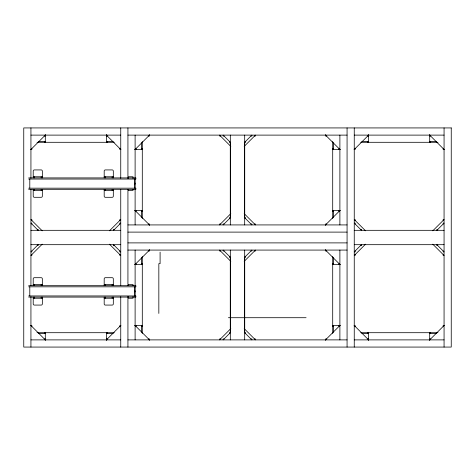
<?xml version="1.0" encoding="UTF-8"?>
<svg xmlns="http://www.w3.org/2000/svg" width="475" height="475" viewBox="0 0 475 475"><rect width="100%" height="100%" fill="white"/><g stroke="black" fill="none" stroke-linecap="round" stroke-linejoin="round"><path stroke-width="0.71" d="M38.119 230.256L30.934 223.131L31.831 223.131L31.831 224.028M113.561 244.744L120.745 251.869L119.848 251.869L119.848 250.972M230.316 332.524L230.316 257.432M230.316 217.568L230.316 142.476M244.684 332.524L244.684 257.432M244.684 217.568L244.684 142.476M361.439 230.256L354.255 223.131L355.152 223.131L355.152 224.028M436.881 244.744L444.066 251.869L443.169 251.869L443.169 250.972M30.934 149.482L45.303 135.114M45.303 141.402L44.407 142.298L44.407 141.402L38.487 141.402M38.119 244.684L30.934 251.869L31.831 251.869L31.831 250.972M135.114 149.482L149.482 135.114M42.228 244.174L30.934 255.461L31.831 255.461L31.831 254.564M141.402 149.482L142.298 148.586L141.402 148.586L141.402 142.672M109.458 230.826L120.745 219.539L119.848 219.539L119.848 220.436M113.561 230.316L120.745 223.131L119.848 223.131L119.848 224.028M244.684 142.298L251.869 135.114L251.869 136.016L250.972 136.016M244.174 146.407L255.461 135.114L255.461 136.016L254.564 136.016M135.114 264.444L149.482 250.076M141.402 264.444L142.298 263.548L141.402 263.548L141.402 257.628M106.376 333.598L107.273 332.702L107.273 333.598L113.192 333.598M230.826 213.637L219.539 224.924L219.539 224.028L220.436 224.028M106.376 339.886L120.745 325.517M230.316 217.74L223.131 224.924L223.131 224.028L224.028 224.028M244.684 257.26L251.869 250.076L251.869 250.972L250.972 250.972M354.255 149.482L368.624 135.114M244.174 261.363L255.461 250.076L255.461 250.972L254.564 250.972M368.624 141.402L367.727 142.298L367.727 141.402L361.808 141.402M333.598 210.556L332.702 211.452L333.598 211.452L333.598 217.372M325.517 224.924L339.886 210.556M230.826 328.593L219.539 339.886L219.539 338.984L220.436 338.984M230.316 332.702L223.131 339.886L223.131 338.984L224.028 338.984M361.439 244.684L354.255 251.869L355.152 251.869L355.152 250.972M365.542 244.174L354.255 255.461L355.152 255.461L355.152 254.564M333.598 325.517L332.702 326.414L333.598 326.414L333.598 332.328M432.772 230.826L444.066 219.539L443.169 219.539L443.169 220.436M325.517 339.886L339.886 325.517M436.881 230.316L444.066 223.131L443.169 223.131L443.169 224.028M429.697 333.598L430.593 332.702L430.593 333.598L436.513 333.598M429.697 339.886L444.066 325.517M30.934 135.114L120.745 135.114M127.929 135.114L347.071 135.114M354.255 135.114L444.066 135.114M44.407 136.016L45.303 136.016M106.376 136.016L107.273 136.016M148.586 136.016L149.482 136.016L149.482 134.668M220.436 136.016L219.539 136.016L219.539 135.114L230.826 146.407M224.028 136.016L223.131 136.016L223.131 135.114L230.316 142.298M326.414 136.016L325.517 136.016L325.517 134.668M367.727 136.016L368.624 136.016M429.697 136.016L430.593 136.016M113.192 141.402L107.273 141.402L107.273 142.298L106.376 141.402M436.513 141.402L430.593 141.402L430.593 142.298L429.697 141.402M37.008 142.298L114.279 142.298M230.595 142.298L229.419 142.298L229.419 141.402M244.405 142.298L245.581 142.298L245.581 141.402M360.721 142.298L437.992 142.298M30.655 149.482L31.831 149.482L31.831 148.586M120.911 149.482L119.848 149.482L119.848 148.586M134.502 149.482L142.298 149.482M332.702 149.482L340.498 149.482M354.089 149.482L355.152 149.482L355.152 148.586M444.345 149.482L443.169 149.482L443.169 148.586M33.214 176.771L42.34 176.771M104.191 176.771L113.317 176.771M28.654 177.911L135.868 177.911L135.868 179.051L28.654 179.051M28.654 188.177L135.868 188.177L135.868 189.317L28.654 189.317M33.214 190.457L42.34 190.457M104.191 190.457L113.317 190.457M134.502 210.556L142.298 210.556M332.702 210.556L340.498 210.556M230.595 217.74L229.419 217.74L229.419 218.643M244.405 217.74L245.581 217.74L245.581 218.643M148.586 224.028L149.482 224.028L149.482 225.376M250.972 224.028L251.869 224.028L251.869 224.924L244.684 217.74M254.564 224.028L255.461 224.028L255.461 224.924L244.174 213.637M326.414 224.028L325.517 224.028L325.517 225.376M127.929 224.924L347.071 224.924M37.222 229.419L38.119 229.419L38.119 230.595M114.457 229.419L113.561 229.419L113.561 230.595M360.543 229.419L361.439 229.419L361.439 230.595M437.778 229.419L436.881 229.419L436.881 230.595M30.934 230.316L120.745 230.316M354.255 230.316L444.066 230.316M127.929 232.109L347.071 232.109M127.929 242.891L347.071 242.891M30.934 244.684L120.745 244.684M354.255 244.684L444.066 244.684M37.222 245.581L38.119 245.581L38.119 244.405M114.457 245.581L113.561 245.581L113.561 244.405M360.543 245.581L361.439 245.581L361.439 244.405M437.778 245.581L436.881 245.581L436.881 244.405M127.929 250.076L347.071 250.076M148.586 250.972L149.482 250.972L149.482 249.624M220.436 250.972L219.539 250.972L219.539 250.076L230.826 261.363M224.028 250.972L223.131 250.972L223.131 250.076L230.316 257.26M326.414 250.972L325.517 250.972L325.517 249.624M230.595 257.26L229.419 257.26L229.419 256.358M244.405 257.26L245.581 257.26L245.581 256.358M134.502 264.444L142.298 264.444M332.702 264.444L340.498 264.444M33.214 284.543L42.34 284.543M104.191 284.543L113.317 284.543M28.654 285.683L135.868 285.683L135.868 286.823L28.654 286.823M28.654 295.949L135.868 295.949L135.868 297.089L28.654 297.089M33.214 298.229L42.34 298.229M104.191 298.229L113.317 298.229M228.386 317.71L306.096 317.71M30.655 325.517L31.831 325.517L31.831 326.414M120.911 325.517L119.848 325.517L119.848 326.414M134.502 325.517L142.298 325.517M332.702 325.517L340.498 325.517M354.089 325.517L355.152 325.517L355.152 326.414M444.345 325.517L443.169 325.517L443.169 326.414M37.008 332.702L114.279 332.702M230.595 332.702L229.419 332.702L229.419 333.598M244.405 332.702L245.581 332.702L245.581 333.598M360.721 332.702L437.992 332.702M38.487 333.598L44.407 333.598L44.407 332.702L45.303 333.598M361.808 333.598L367.727 333.598L367.727 332.702L368.624 333.598M44.407 338.984L45.303 338.984M106.376 338.984L107.273 338.984M148.586 338.984L149.482 338.984L149.482 340.332M250.972 338.984L251.869 338.984L251.869 339.886L244.684 332.702M254.564 338.984L255.461 338.984L255.461 339.886L244.174 328.593M326.414 338.984L325.517 338.984L325.517 340.332M367.727 338.984L368.624 338.984M429.697 338.984L430.593 338.984M30.934 339.886L120.745 339.886M127.929 339.886L347.071 339.886M354.255 339.886L444.066 339.886M429.697 135.114L444.066 149.482M325.517 135.114L339.886 149.482M432.772 244.174L444.066 255.461L443.169 255.461L443.169 254.564M333.598 149.482L332.702 148.586L333.598 148.586L333.598 142.672M365.542 230.826L354.255 219.539L355.152 219.539L355.152 220.436M325.517 250.076L339.886 264.444M333.598 264.444L332.702 263.548L333.598 263.548L333.598 257.628M354.255 325.517L368.624 339.886M106.376 135.114L120.745 149.482M141.402 210.556L142.298 211.452L141.402 211.452L141.402 217.372M135.114 210.556L149.482 224.924M109.458 244.174L120.745 255.461L119.848 255.461L119.848 254.564M141.402 325.517L142.298 326.414L141.402 326.414L141.402 332.328M42.228 230.826L30.934 219.539L31.831 219.539L31.831 220.436M135.114 325.517L149.482 339.886M30.934 325.517L45.303 339.886M444.066 127.929L444.066 347.071M429.697 134.502L429.697 142.298M429.697 332.702L429.697 340.498M368.624 134.502L368.624 142.298M368.624 332.702L368.624 340.498M354.255 127.929L354.255 347.071M347.071 127.929L347.071 347.071M339.886 135.114L339.886 224.924M339.886 250.076L339.886 339.886M338.984 148.586L338.984 149.482M338.984 210.556L338.984 211.452M338.984 263.548L338.984 264.444M338.984 325.517L338.984 326.414M332.702 141.58L332.702 218.458M332.702 256.542L332.702 333.42M244.684 135.114L244.684 224.924M244.684 250.076L244.684 339.886M230.316 135.114L230.316 224.924M230.316 250.076L230.316 339.886M160.093 252.13L160.093 263.661L158.834 263.661L158.834 313.435M142.298 141.58L142.298 218.458M142.298 256.542L142.298 333.42M136.016 148.586L136.016 149.482M136.016 210.556L136.016 211.452M136.016 263.548L136.016 264.444M136.016 325.517L136.016 326.414M135.114 135.114L135.114 188.118M135.114 189.59L135.114 224.924M135.114 250.076L135.114 285.41M135.114 286.882L135.114 339.886M135.031 183.053L135.031 184.175M135.031 290.825L135.031 291.947M134.728 179.051L134.728 188.177M134.728 286.823L134.728 295.949M133.018 178.44L133.018 176.771L128.458 176.771L128.458 178.44M133.018 189.371L133.018 190.457L128.458 190.457L128.458 189.371M133.018 285.629L133.018 284.543L128.458 284.543L128.458 285.629M133.018 296.56L133.018 298.229L128.458 298.229L128.458 296.56M127.929 127.929L127.929 178.547M127.929 189.377L127.929 285.623M127.929 296.453L127.929 347.071M120.745 127.929L120.745 178.273M120.745 189.377L120.745 285.623M120.745 296.727L120.745 347.071M113.317 177.911L113.317 171.065A1.14 1.14 0 0 0 112.177 169.925L105.337 169.925A1.14 1.14 0 0 0 104.191 171.065L104.191 177.911M113.317 189.317L113.317 196.157A1.14 1.14 0 0 1 112.177 197.303L105.337 197.303A1.14 1.14 0 0 1 104.191 196.157L104.191 189.317M113.317 285.683L113.317 278.843A1.14 1.14 0 0 0 112.177 277.697L105.337 277.697A1.14 1.14 0 0 0 104.191 278.843L104.191 285.683M113.317 297.089L113.317 303.935A1.14 1.14 0 0 1 112.177 305.075L105.337 305.075A1.14 1.14 0 0 1 104.191 303.935L104.191 297.089M112.177 176.771L112.177 177.911M112.177 189.317L112.177 190.457M112.177 284.543L112.177 285.683M112.177 297.089L112.177 298.229M106.376 134.502L106.376 142.298M106.376 332.702L106.376 340.498M105.337 176.771L105.337 177.911M105.337 189.317L105.337 190.457M105.337 284.543L105.337 285.683M105.337 297.089L105.337 298.229M45.303 134.502L45.303 142.298M45.303 332.702L45.303 340.498M42.34 177.911L42.34 171.065A1.14 1.14 0 0 0 41.2 169.925L34.354 169.925A1.14 1.14 0 0 0 33.214 171.065L33.214 177.911M42.34 189.317L42.34 196.157A1.14 1.14 0 0 1 41.2 197.303L34.354 197.303A1.14 1.14 0 0 1 33.214 196.157L33.214 189.317M42.34 285.683L42.34 278.843A1.14 1.14 0 0 0 41.2 277.697L34.354 277.697A1.14 1.14 0 0 0 33.214 278.843L33.214 285.683M42.34 297.089L42.34 303.935A1.14 1.14 0 0 1 41.2 305.075L34.354 305.075A1.14 1.14 0 0 1 33.214 303.935L33.214 297.089M41.2 176.771L41.2 177.911M41.2 189.317L41.2 190.457M41.2 284.543L41.2 285.683M41.2 297.089L41.2 298.229M34.354 176.771L34.354 177.911M34.354 189.317L34.354 190.457M34.354 284.543L34.354 285.683M34.354 297.089L34.354 298.229M30.934 127.929L30.934 178.273M30.934 189.377L30.934 285.623M30.934 296.727L30.934 347.071M29.794 179.051L29.794 188.177M29.794 286.823L29.794 295.949M451.25 127.929L23.75 127.929L23.75 347.071L451.25 347.071L451.25 127.929"/></g></svg>
